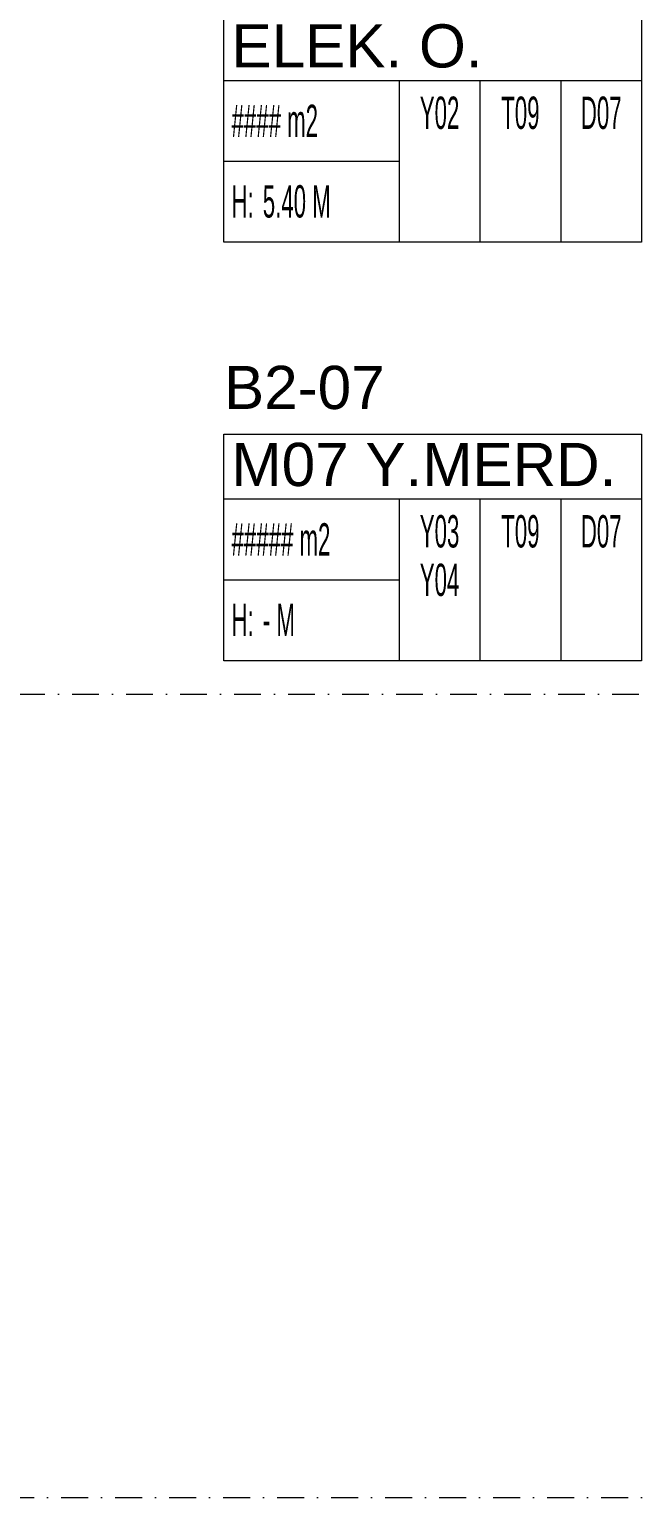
# Model space of a CAD drawing. Header units: metres. Extents: x -13621 to 152406, y -16073 to 22221.
# Drawn here: x -629 to -61, y 5685 to 7046 of the extents above; entities that cross this region are included whole.
import ezdxf
from ezdxf.enums import TextEntityAlignment as Align

# ---------------------------------------------------------------- set-up
doc = ezdxf.new("R2010")
doc.units = ezdxf.units.M
doc.header["$LTSCALE"] = 100
doc.header["$MEASUREMENT"] = 0
doc.linetypes.add('DASHDOT2', pattern=[0.5, 0.25, -0.125, 0, -0.125])
doc.layers.get('0').update_dxf_attribs({"color": 9, "lineweight": 9})
doc.layers.add('21_mahal200', color=9, linetype='Continuous', lineweight=9)
doc.layers.add('24', color=9, linetype='DASHDOT2', lineweight=9)
doc.styles.add('Arial', font='arial.ttf', dxfattribs={"height": 2.5})
doc.styles.add('MuuM_TEXT-STANDART', font='ARIALN.TTF')

# ---------------------------------------------------------------- blocks, each defined once
blk = doc.blocks.new('p-akslar_yeni')
at = {"layer": '24'}
for points in [[(-2190, -2145), (6415, -2145)], [(-2190, -2790), (-2150, -2790), (-2150, -2890), (6415, -2890)]]:
    blk.add_lwpolyline(points, dxfattribs=at)
blk = doc.blocks.new('0_roomno2')
blk.add_lwpolyline([(19.375, -10.5), (0, -10.5), (0, 0), (19.375, 0)], close=True)
for points in [[(0, -3), (19.375, -3)], [(8.125, -3), (8.125, -10.5)], [(11.875, -3), (11.875, -10.5)], [(15.625, -3), (15.625, -10.5)], [(0, -6.75), (8.125, -6.75)]]:
    blk.add_lwpolyline(points)
at = {"style": 'MuuM_TEXT-STANDART', "width": 0.6}
blk.add_text('H:', height=1.5, dxfattribs=at).set_placement((0.35, -8.608), align=Align.MIDDLE_LEFT)
at = {"style": 'Arial'}
blk.add_attdef('ODANO', (0, 1.17), '', height=2, dxfattribs=at)
blk.add_attdef('MEKANADI', text='', height=2, dxfattribs=at).set_placement((0.35, -3), align=Align.BOTTOM_LEFT)
at = {"style": 'MuuM_TEXT-STANDART', "width": 0.6}
for tag, p in [('YER01', (10, -4.5)), ('TAVAN01', (13.75, -4.5)), ('DUVAR01', (17.5, -4.5)), ('YER02', (10, -6.75)), ('TAVAN02', (13.75, -6.75)), ('DUVAR02', (17.5, -6.75)), ('YER03', (10, -9)), ('TAVAN03', (13.75, -9)), ('DUVAR03', (17.5, -9))]:
    blk.add_attdef(tag, text='', height=1.5, dxfattribs=at).set_placement(p, align=Align.MIDDLE_CENTER)
for tag, p in [('M2', (0.35, -4.875)), ('TEMIZTAVANYUKSEKLIGI', (1.8, -8.608))]:
    blk.add_attdef(tag, text='', height=1.5, dxfattribs=at).set_placement(p, align=Align.MIDDLE_LEFT)
blk = doc.blocks.new('2.bod.Mimari')
at = {"layer": '21_mahal200'}
ref = blk.add_blockref('0_roomno2', (-448.03, -1571.06), dxfattribs=dict(at, xscale=20, yscale=20, zscale=20))
ref.add_attrib('ODANO', 'B2-08', (-448.03, -1547.66), dxfattribs={"layer": '0', "height": 40, "style": 'Arial'})
ref.add_attrib('MEKANADI', 'ELEK. O.', dxfattribs={"layer": '0', "height": 40, "style": 'Arial'}).set_placement((-441.03, -1631.06), align=Align.BOTTOM_LEFT)
ref.add_attrib('M2', '#### m2', dxfattribs={"layer": '0', "height": 30, "style": 'MuuM_TEXT-STANDART', "width": 0.6}).set_placement((-441.03, -1668.56), align=Align.MIDDLE_LEFT)
ref.add_attrib('TEMIZTAVANYUKSEKLIGI', '5.40 M', dxfattribs={"layer": '0', "height": 30, "style": 'MuuM_TEXT-STANDART', "width": 0.6}).set_placement((-412.03, -1743.21), align=Align.MIDDLE_LEFT)
ref.add_attrib('YER01', 'Y02', dxfattribs={"layer": '0', "height": 30, "style": 'MuuM_TEXT-STANDART', "width": 0.6}).set_placement((-248.03, -1661.06), align=Align.MIDDLE_CENTER)
ref.add_attrib('TAVAN01', 'T09', dxfattribs={"layer": '0', "height": 30, "style": 'MuuM_TEXT-STANDART', "width": 0.6}).set_placement((-173.03, -1661.06), align=Align.MIDDLE_CENTER)
ref.add_attrib('DUVAR01', 'D07', dxfattribs={"layer": '0', "height": 30, "style": 'MuuM_TEXT-STANDART', "width": 0.6}).set_placement((-98.03, -1661.06), align=Align.MIDDLE_CENTER)
ref = blk.add_blockref('0_roomno2', (-448.03, -1959.09), dxfattribs=dict(at, xscale=20, yscale=20, zscale=20))
ref.add_attrib('ODANO', 'B2-07', (-448.03, -1935.69), dxfattribs={"layer": '0', "height": 40, "style": 'Arial'})
ref.add_attrib('MEKANADI', 'M07 Y.MERD.', dxfattribs={"layer": '0', "height": 40, "style": 'Arial'}).set_placement((-441.03, -2019.09), align=Align.BOTTOM_LEFT)
ref.add_attrib('M2', '##### m2', dxfattribs={"layer": '0', "height": 30, "style": 'MuuM_TEXT-STANDART', "width": 0.6}).set_placement((-441.03, -2056.59), align=Align.MIDDLE_LEFT)
ref.add_attrib('TEMIZTAVANYUKSEKLIGI', '- M', dxfattribs={"layer": '0', "height": 30, "style": 'MuuM_TEXT-STANDART', "width": 0.6}).set_placement((-412.03, -2131.25), align=Align.MIDDLE_LEFT)
ref.add_attrib('YER01', 'Y03', dxfattribs={"layer": '0', "height": 30, "style": 'MuuM_TEXT-STANDART', "width": 0.6}).set_placement((-248.03, -2049.09), align=Align.MIDDLE_CENTER)
ref.add_attrib('TAVAN01', 'T09', dxfattribs={"layer": '0', "height": 30, "style": 'MuuM_TEXT-STANDART', "width": 0.6}).set_placement((-173.03, -2049.09), align=Align.MIDDLE_CENTER)
ref.add_attrib('DUVAR01', 'D07', dxfattribs={"layer": '0', "height": 30, "style": 'MuuM_TEXT-STANDART', "width": 0.6}).set_placement((-98.03, -2049.09), align=Align.MIDDLE_CENTER)
ref.add_attrib('YER02', 'Y04', dxfattribs={"layer": '0', "height": 30, "style": 'MuuM_TEXT-STANDART', "width": 0.6}).set_placement((-248.03, -2094.09), align=Align.MIDDLE_CENTER)

msp = doc.modelspace()

# ---------------------------------------------------------------- block references
msp.add_blockref('2.bod.Mimari', (0, 8630))
at = {"layer": '24'}
msp.add_blockref('p-akslar_yeni', (-6415, 8575), dxfattribs=at)

doc.saveas('drawing.dxf')
